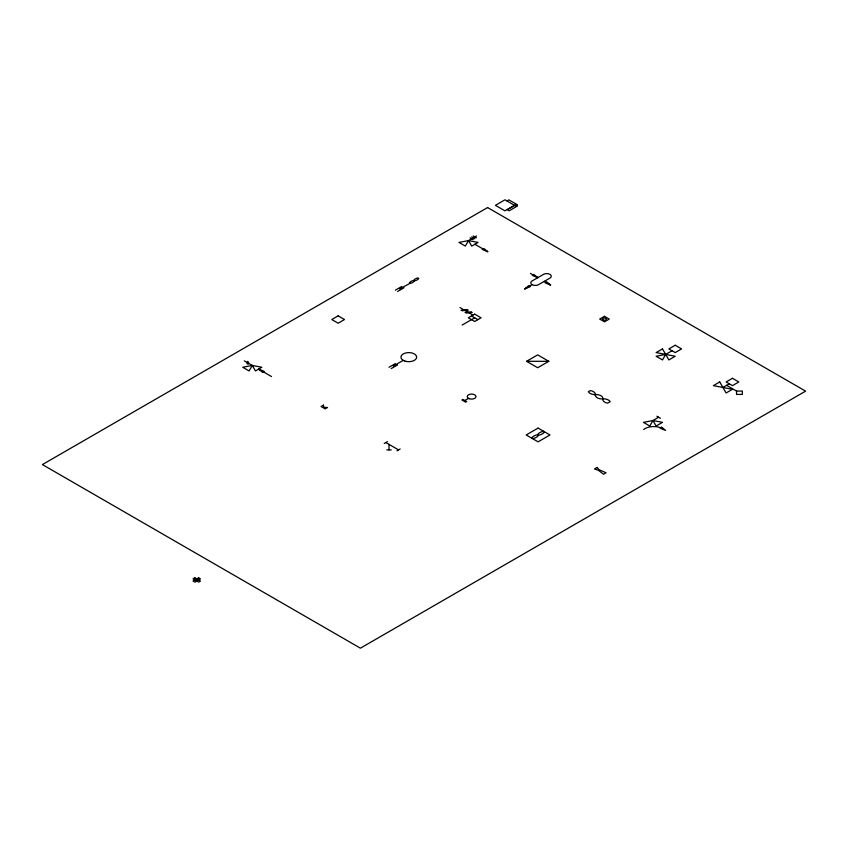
<?xml version="1.0" encoding="UTF-8"?>
<svg xmlns="http://www.w3.org/2000/svg" width="848" height="848" viewBox="0 0 848 848"><rect width="100%" height="100%" fill="white"/><g stroke="black" fill="none" stroke-linecap="round" stroke-linejoin="round"><path stroke-width="1.27" d="M247.022 363.813L247.595 361.375M248.051 364.407L248.612 361.969M252.28 365.435L249.1 370.947L242.74 367.269L252.28 365.435L261.82 367.269L255.46 370.947L252.28 365.435L244.33 360.845M468.52 240.588L471.7 246.1L478.06 242.433L468.52 240.588L465.34 246.1L458.98 242.433L468.52 240.588L476.47 235.998M665.68 354.422L662.5 359.934L656.14 356.255L665.68 354.422L672.04 350.754M652.96 420.513L656.14 426.025L662.5 422.357L652.96 420.513L649.78 426.025L643.42 422.357L652.96 420.513L658.631 417.248M524.742 288.914L528.717 285.702L530.307 286.624L524.742 288.914L532.12 284.652A4.547 2.629 0 0 0 538.554 284.652L549.928 278.091A4.547 2.629 0 0 0 549.928 274.37A4.547 2.629 0 0 0 543.494 274.37L532.12 280.942A4.547 2.629 0 0 0 532.12 284.652M506.977 200.965L508.885 199.863L517.534 204.856L515.626 205.958L504.963 199.821L495.423 205.333L504.963 210.845L514.503 205.333M395.38 290.164L401.74 286.497M399.673 288.967L409.987 283.338A2.343 1.357 0 0 0 410.867 283.221A4.622 2.671 0 0 0 411.715 282.946A8.067 4.653 0 0 0 413.538 281.886A4.622 2.671 0 0 0 414.025 281.398A2.343 1.357 0 0 0 414.216 280.9L414.46 280.762A2.343 1.357 0 0 0 415.329 280.646A4.622 2.671 0 0 0 416.177 280.37A8.067 4.653 0 0 0 418 279.31A4.622 2.671 0 0 0 418.488 278.822A2.343 1.357 0 0 0 418.679 278.324L418.212 277.996A2.343 1.357 0 0 0 417.248 278.112A4.622 2.671 0 0 0 416.4 278.388A8.067 4.653 0 0 0 414.577 279.437A4.622 2.671 0 0 0 414.1 279.935A2.343 1.357 0 0 0 413.898 280.434L414.11 280.709M397.606 291.447L403.966 287.779M389.02 367.269L395.38 363.601M462.16 325.049L474.7 317.809M393.313 366.082L403.235 360.358M391.246 368.562L397.606 364.884M384.25 443.462L387.43 441.628M526.555 361.312L537.685 354.877L548.815 361.312L537.685 367.735L526.555 361.312L548.815 361.312M464.789 400.521L468.52 398.369M396.97 450.807L400.15 448.974M722.92 387.472L729.28 383.794M461.079 310.198L467.333 309.541M462.033 310.75L468.287 310.092M465.064 312.499L471.318 311.841M466.018 313.05L472.272 312.393M736.541 391.066L742.35 391.066L742.35 394.415L736.541 394.415L736.541 391.066L726.619 385.331M386.773 449.896L391.267 449.896M413.877 280.593L413.707 280.571A2.343 1.357 0 0 0 412.785 280.688A4.622 2.671 0 0 0 411.937 280.964A8.067 4.653 0 0 0 410.114 282.024A4.622 2.671 0 0 0 409.626 282.511A2.343 1.357 0 0 0 409.436 283.009L409.595 283.243M487.759 251.697L482.194 249.407L483.784 248.485L487.759 251.697L474.88 244.266M537.812 277.656L532.247 275.367L533.837 274.445L537.812 277.656L530.435 273.395M550.596 285.045L545.031 282.744L546.621 281.833L550.596 285.045L544.236 281.366M258.64 369.113L264.205 371.403L262.615 372.325L258.64 369.113L271.519 376.544M473.248 235.977L476.428 237.822M471.658 236.899L474.838 238.733M470.068 237.822L473.248 239.655M656.829 416.209L660.422 418.287M459.987 307.57L473.025 315.096M471.52 315.965L477.88 319.643M462.849 399.397L466.739 401.645M461.874 399.959L465.764 402.206M385.84 442.55L398.56 449.896M196.831 578.834L198.708 579.915M194.807 580.011L196.683 581.092M389.02 444.384L389.02 449.896M643.653 429.501A12.455 7.187 0 0 1 662.627 428.696M595.328 395.21A6.614 3.816 0 0 0 601.868 398.942A7.049 4.07 0 0 1 610.189 401.655L607.571 403.16A7.049 4.07 0 0 1 602.875 398.359A6.614 3.816 0 0 0 596.409 394.585M596.536 394.511A6.996 4.039 0 0 1 588.342 391.723L590.378 390.557A6.996 4.039 0 0 1 595.201 395.285M487.6 207.548L42.4 464.577L360.4 648.179L805.6 391.14L487.6 207.548M515.626 204.856L507.274 209.679L509.182 210.781L517.534 205.958L515.626 204.856M338.14 315.869L331.78 319.537L338.14 323.215L344.5 319.537L338.14 315.869M474.7 314.131L468.34 317.809L474.7 321.477L481.06 317.809L474.7 314.131M323.438 405.143L321.042 406.521L325.123 408.874L327.519 407.496L323.788 407.294L323.438 405.143M604.465 316.325L599.695 319.081L604.465 321.837L609.235 319.081L604.465 316.325M194.807 577.806L193.015 578.834L198.708 582.12L200.499 581.092L194.807 577.806M198.623 577.806L193.015 581.039L194.892 582.12L200.499 578.887L198.623 577.806M662.5 348.91L656.14 352.588L675.22 356.255L668.86 359.934L662.5 348.91M675.22 345.242L668.86 348.91L675.22 352.588L681.58 348.91L675.22 345.242M538.077 428.092L526.163 434.971L538.077 441.84L549.981 434.971L538.077 428.092M719.74 381.96L713.38 385.639L732.46 389.306L726.1 392.974L719.74 381.96M732.46 378.293L726.1 381.96L732.46 385.639L738.82 381.96L732.46 378.293M661.663 427.222L660.073 428.145L665.638 430.434L661.663 427.222M596.981 467.524L594.459 468.976L598.444 470.343L603.564 474.233L606.076 472.781L599.335 469.824L596.981 467.524M543.557 431.409L543.494 431.409A3.127 1.802 0 0 0 542.328 431.558A6.169 3.562 0 0 0 541.204 431.939A10.748 6.212 0 0 0 538.766 433.339A6.169 3.562 0 0 0 538.12 433.996A3.127 1.802 0 0 0 537.865 434.664L538.607 435.088A3.127 1.802 0 0 0 539.773 434.939A6.169 3.562 0 0 0 540.897 434.568A10.748 6.212 0 0 0 543.335 433.169A6.169 3.562 0 0 0 543.981 432.512A3.127 1.802 0 0 0 544.236 431.844L543.557 431.409M537.6 434.844L537.537 434.844A3.127 1.802 0 0 0 536.381 435.003A6.169 3.562 0 0 0 535.247 435.374A10.748 6.212 0 0 0 532.82 436.773A6.169 3.562 0 0 0 532.173 437.43A3.127 1.802 0 0 0 531.908 438.098L532.65 438.533A3.127 1.802 0 0 0 533.816 438.374A6.169 3.562 0 0 0 534.95 438.003A10.748 6.212 0 0 0 537.378 436.603A6.169 3.562 0 0 0 538.024 435.946A3.127 1.802 0 0 0 538.289 435.278L537.6 434.844M469.156 398.677A4.357 2.512 0 0 0 475.951 396.769A4.357 2.512 0 0 0 469.697 394.331A4.357 2.512 0 0 0 469.156 398.677M404.867 361.078A7.865 4.547 0 0 0 416.665 357.146A7.865 4.547 0 0 0 404.867 353.203A7.865 4.547 0 0 0 404.867 361.078M603.373 320.109A1.95 1.124 0 0 0 606.299 319.134A1.95 1.124 0 0 0 603.373 318.159A1.95 1.124 0 0 0 603.373 320.109"/></g></svg>
